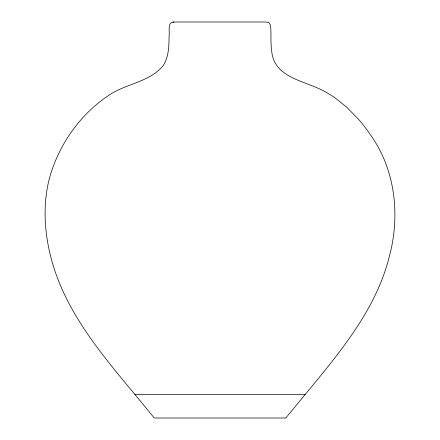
<?xml version="1.0" encoding="UTF-8"?>
<svg xmlns="http://www.w3.org/2000/svg" width="440" height="440" viewBox="0 0 440 440"><rect width="100%" height="100%" fill="white"/><g stroke="black" fill="none" stroke-linecap="round" stroke-linejoin="round"><path stroke-width="0.66" d="M285.879 417.896L314.765 382.877C345.802 345.109 377.223 305.014 389.29 256.663C400.252 216.189 395.604 170.726 371.212 135.883A159.913 159.913 0 0 0 358.782 119.57L346.352 106.86L334.818 97.708A100.7 100.7 0 0 0 326.728 92.675C307.582 80.8 273.807 79.123 271.673 50.754C270.501 42.961 271.282 35.062 270.716 27.236C270.743 24.838 269.022 21.142 266.101 22.237M173.041 22C167.035 23.315 170.022 32.219 169.054 36.294C168.971 46.239 168.812 56.953 163.224 65.604C149.364 82.467 125.18 83.633 107.927 95.882C79.607 115.038 58.762 144.953 49.561 177.804C42.422 204.743 44.385 233.426 51.623 260.123C68.535 321.954 115.335 369.32 154.204 418L285.797 418M265.606 22L172.986 22L173.899 22.237M134.816 394.493L305.184 394.493"/></g></svg>
